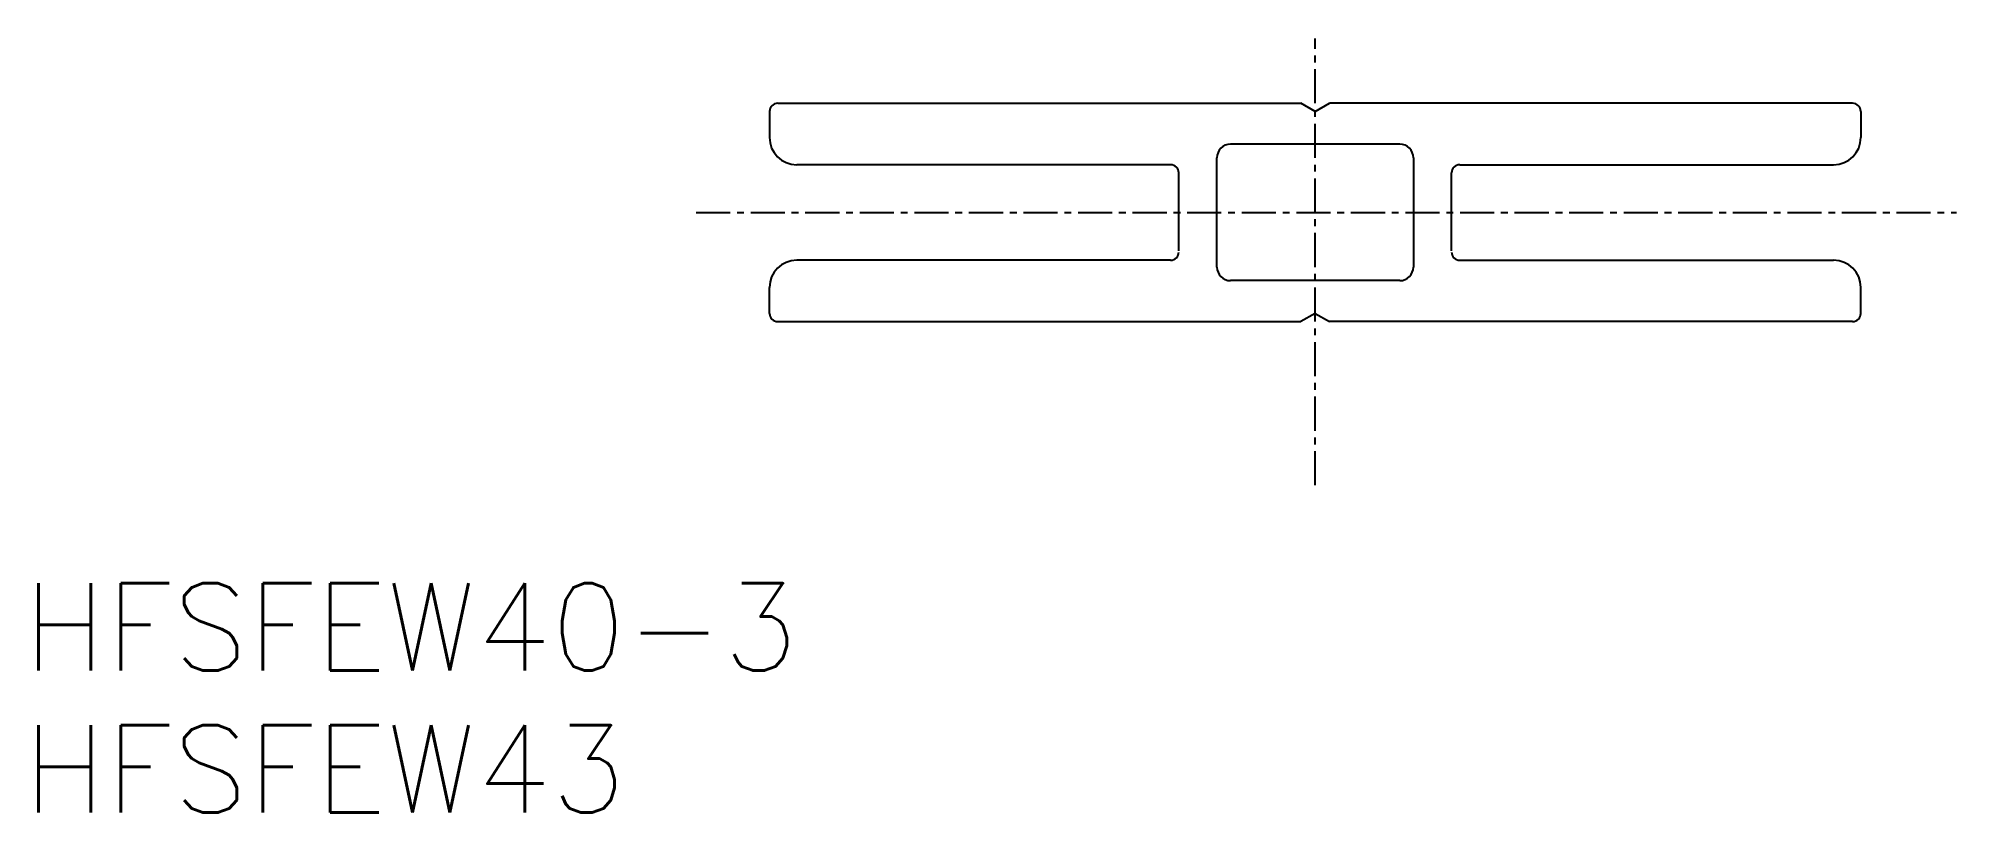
# Model space of a CAD drawing. Extents: x 139.7 to 210, y 122.8 to 151.2.
import ezdxf

# ---------------------------------------------------------------- set-up
doc = ezdxf.new("R2010")
doc.units = 0
doc.linetypes.add('CENTER', pattern=[2, 1.25, -0.25, 0.25, -0.25])
doc.layers.get('0').update_dxf_attribs({"linetype": 'CONTINUOUS'})
doc.layers.add('CENTER', color=1, linetype='CENTER')
doc.styles.get("Standard").update_dxf_attribs({"font": 'txt.shx', "bigfont": 'bigfont.shx'})

msp = doc.modelspace()

# ---------------------------------------------------------------- linework, layer by layer
at = {"color": 7, "linetype": 'CONTINUOUS'}
for p, q in [((166.502, 148.481), (166.502, 147.531)), ((166.802, 148.781), (185.982, 148.781)), ((186.502, 148.481), (185.982, 148.781)), ((186.503, 148.481), (187.022, 148.781)), ((206.202, 148.781), (187.022, 148.781)), ((206.502, 148.481), (206.502, 147.531)), ((189.602, 147.281), (183.402, 147.281)), ((181.202, 146.531), (167.502, 146.531)), ((182.902, 142.781), (182.902, 146.781)), ((190.102, 146.781), (190.102, 142.781)), ((191.802, 146.531), (205.502, 146.531)), ((181.502, 143.371), (181.502, 146.231)), ((191.502, 143.371), (191.502, 146.231)), ((181.202, 143.031), (167.502, 143.031)), ((191.802, 143.031), (205.502, 143.031)), ((166.502, 141.081), (166.502, 142.031)), ((189.602, 142.281), (183.402, 142.281)), ((206.502, 141.081), (206.502, 142.031)), ((166.802, 140.781), (185.982, 140.781)), ((186.502, 141.081), (185.982, 140.781)), ((186.503, 141.081), (187.022, 140.781)), ((206.202, 140.781), (187.022, 140.781))]:
    msp.add_line(p, q, dxfattribs=at)
for centre, radius, start, end in [((166.802, 148.481), 0.3, 90, 180), ((206.202, 148.481), 0.3, 0, 90), ((167.502, 147.531), 1, 179.9998, 269.99882), ((183.402, 146.781), 0.5, 90, 180), ((189.602, 146.781), 0.5, 0, 90), ((205.502, 147.531), 1, 270.00118, 0.0002), ((181.202, 146.231), 0.3, 0, 90), ((191.802, 146.231), 0.3, 90, 180), ((167.502, 142.031), 1, 90, 180), ((181.202, 143.331), 0.3, 270, 0), ((183.402, 142.781), 0.5, 180, 270), ((189.602, 142.781), 0.5, 270, 0), ((191.802, 143.331), 0.3, 180, 270), ((205.502, 142.031), 1, 0, 90), ((166.802, 141.081), 0.3, 180, 270), ((206.202, 141.081), 0.3, 270, 0)]:
    msp.add_arc(centre, radius, start, end, dxfattribs=at)
at = {"layer": 'CENTER', "color": 1, "linetype": 'CENTER'}
for p, q in [((186.502, 134.78), (186.502, 151.161)), ((163.812, 144.781), (210.014, 144.781))]:
    msp.add_line(p, q, dxfattribs=at)

# ---------------------------------------------------------------- texts
at = {"color": 7, "linetype": 'CONTINUOUS'}
for s, p in [('HFSFEW40-3', (139.155, 127.988)), ('HFSFEW43', (139.155, 122.784))]:
    msp.add_text(s, height=3.2, dxfattribs=at).set_placement(p)

doc.saveas('drawing.dxf')
